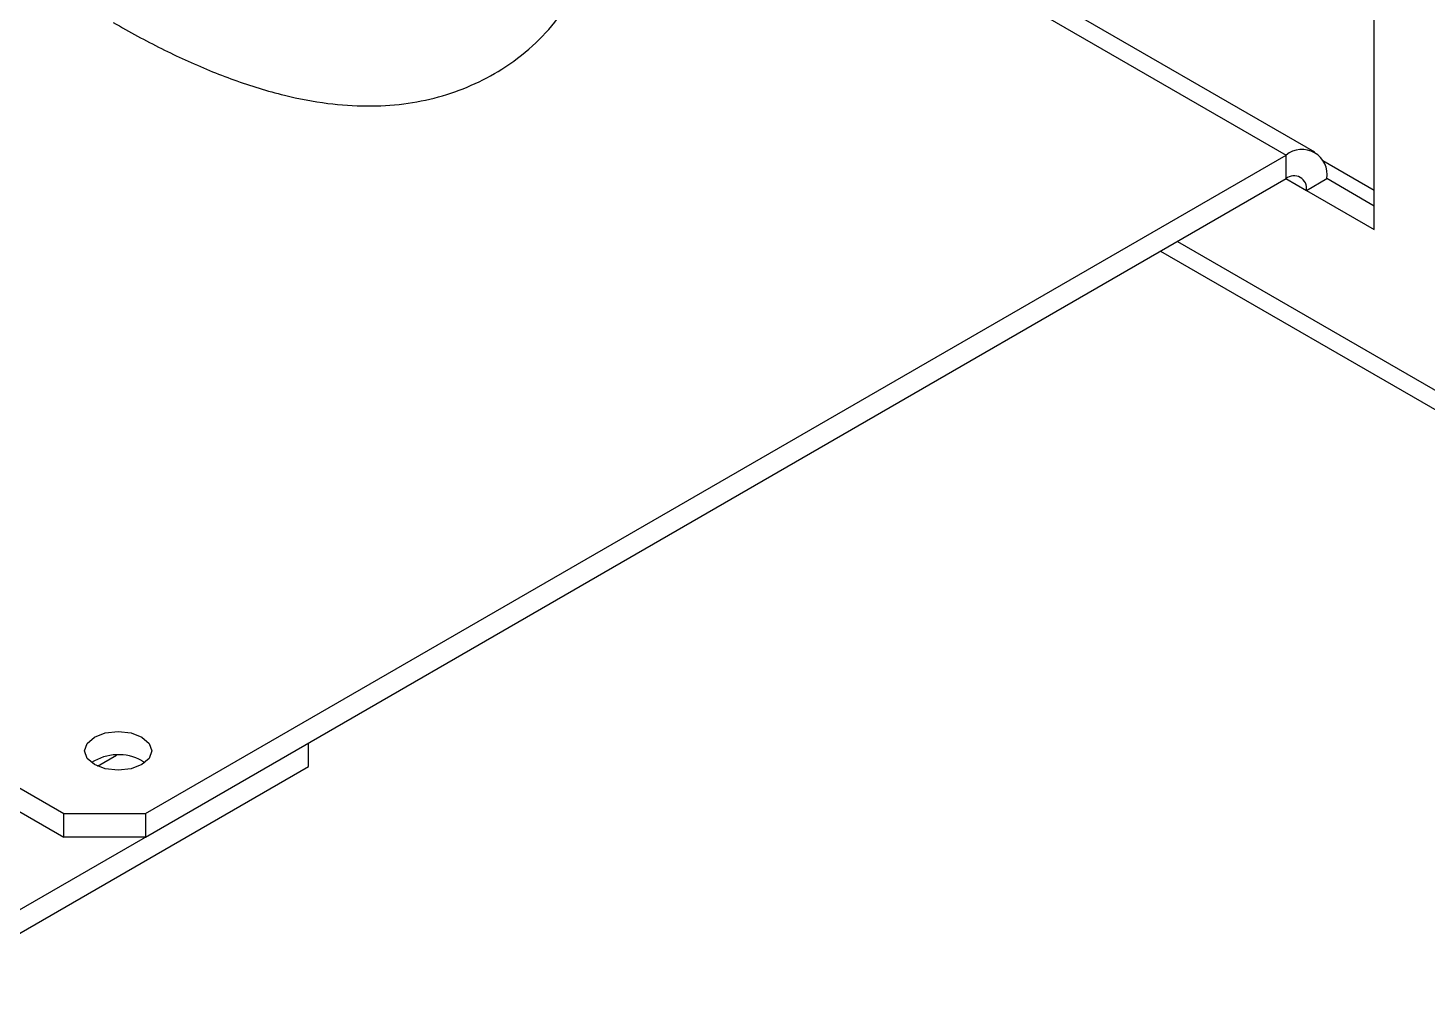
# Model space of a CAD drawing. Extents: x 150 to 4150, y 50 to 2920.
# Drawn here: x 3697.7 to 3879.9, y 883.7 to 1008.9 of the extents above; entities that cross this region are included whole.
import ezdxf

# ---------------------------------------------------------------- set-up
doc = ezdxf.new("R2010")
doc.units = 0
doc.header["$LTSCALE"] = 10
doc.linetypes.add('SLD-KATı', pattern=[0])
doc.layers.get('0').update_dxf_attribs({"linetype": 'CONTINUOUS'})

msp = doc.modelspace()

# ---------------------------------------------------------------- linework, layer by layer
at = {"color": 7, "linetype": 'SLD-KATı'}
for p, q in [((3872.96, 982.67), (3872.96, 1176.6)), ((3865.22, 992.74), (3768.79, 1048.4)), ((3712.97, 906.65), (3861.47, 992.37)), ((3861.47, 989.31), (3861.47, 992.37)), ((3872.96, 987.77), (3866.25, 991.64)), ((3712.97, 903.58), (3861.47, 989.31)), ((3864.12, 987.77), (3866.77, 989.31)), ((3872.96, 985.73), (3866.77, 989.31)), ((3864.12, 987.77), (3872.96, 982.67)), ((3845.12, 979.87), (3950.55, 919.01)), ((3670.99, 924.76), (3702.37, 906.65)), ((3670.99, 921.7), (3702.37, 903.58)), ((3683.8, 886.74), (3734.19, 915.83)), ((3734.19, 912.77), (3734.19, 915.83)), ((3706.72, 912.83), (3709.21, 914.27)), ((3712.53, 913.53), (3712.92, 913.28)), ((3683.8, 883.68), (3734.19, 912.77)), ((3702.37, 906.65), (3712.97, 906.65)), ((3702.37, 903.58), (3702.37, 906.65)), ((3712.97, 906.65), (3712.97, 903.58)), ((3712.97, 903.58), (3702.37, 903.58))]:
    msp.add_line(p, q, dxfattribs=at)
at = {"color": 8, "linetype": 'SLD-KATı'}
for p, q in [((3770, 1045.17), (3861.47, 992.37)), ((3861.46, 989.31), (3864.12, 987.77)), ((3847.32, 981.14), (3947.73, 923.17))]:
    msp.add_line(p, q, dxfattribs=at)
at = {"color": 7, "linetype": 'SLD-KATı', "flags": 128}
msp.add_lwpolyline([(3712.53, 916.6), (3713.48, 915.78), (3713.81, 914.81), (3713.48, 913.84), (3712.53, 913.02), (3711.11, 912.48), (3709.44, 912.28), (3707.76, 912.48), (3706.34, 913.02), (3705.4, 913.84), (3705.06, 914.81), (3705.4, 915.78), (3706.34, 916.6), (3707.76, 917.14), (3709.44, 917.33), (3711.11, 917.14), (3712.53, 916.6)], dxfattribs=at)
at = {"color": 7, "linetype": 'SLD-KATı'}
for centre, radius, start, end in [((3863.54, 989.83), 3.28, 350.786, 129.2033), ((3862.5, 988.04), 1.64, 350.786, 129.2033), ((3709.46, 907.9), 6.42, 61.3824, 123.0587)]:
    msp.add_arc(centre, radius, start, end, dxfattribs=at)
msp.add_open_spline([(3708.79, 1009.63), (3709.85, 1009.03), (3713, 1007.25), (3718.24, 1004.64), (3724.59, 1002.02), (3730.73, 1000.13), (3736.49, 999.03), (3741.67, 998.66), (3746.5, 998.93), (3751.07, 999.82), (3755.39, 1001.33), (3759.56, 1003.53), (3763.4, 1006.44), (3766.72, 1010.02), (3769.32, 1013.96), (3771.21, 1018.15), (3772.44, 1022.49), (3773.04, 1026.95), (3773.07, 1031.54), (3772.52, 1036.36), (3771.33, 1041.52), (3769.76, 1046.2), (3768.48, 1049.19), (3767.99, 1050.31)], degree=3, knots=[0, 0, 0, 0, 0.031404, 0.094129, 0.158939, 0.227039, 0.284659, 0.335668, 0.382085, 0.425567, 0.467236, 0.507851, 0.55236, 0.595192, 0.636819, 0.677802, 0.718907, 0.761003, 0.805167, 0.852784, 0.905514, 0.964684, 1, 1, 1, 1], dxfattribs=at)

doc.saveas('drawing.dxf')
